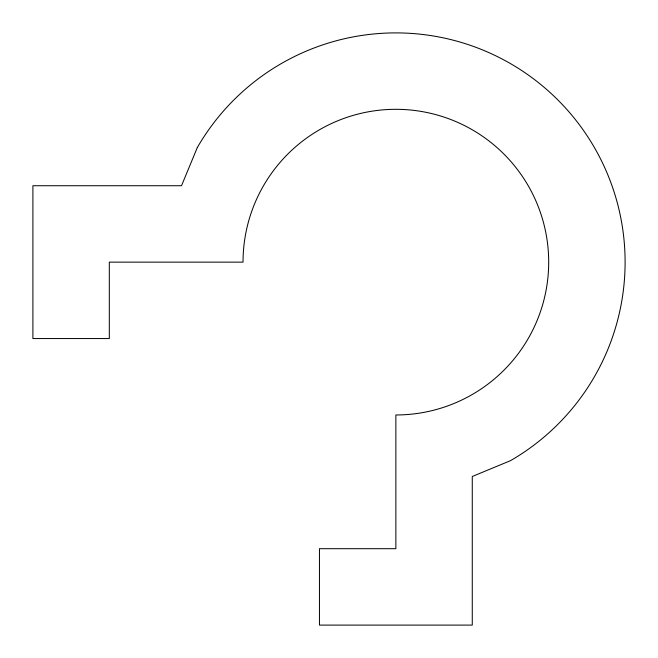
<?xml version="1.0" encoding="UTF-8"?>
<svg xmlns="http://www.w3.org/2000/svg" width="658" height="658" viewBox="0 0 658 658"><rect width="100%" height="100%" fill="white"/><g stroke="black" fill="none" stroke-linecap="round" stroke-linejoin="round"><path stroke-width="0.99" d="M197.334 147.515L181.509 185.729L32.9 185.729L32.9 338.549L109.31 338.549L109.31 262.139L243.032 262.139A152.829 152.829 0 0 1 395.861 109.31A152.829 152.829 0 0 1 548.69 262.139A152.829 152.829 0 0 1 395.861 414.968L395.861 548.69L319.451 548.69L319.451 625.1L472.271 625.1L472.271 476.491L510.485 460.666A229.239 229.239 0 0 0 557.959 100.041A229.239 229.239 0 0 0 197.334 147.515"/></g></svg>
